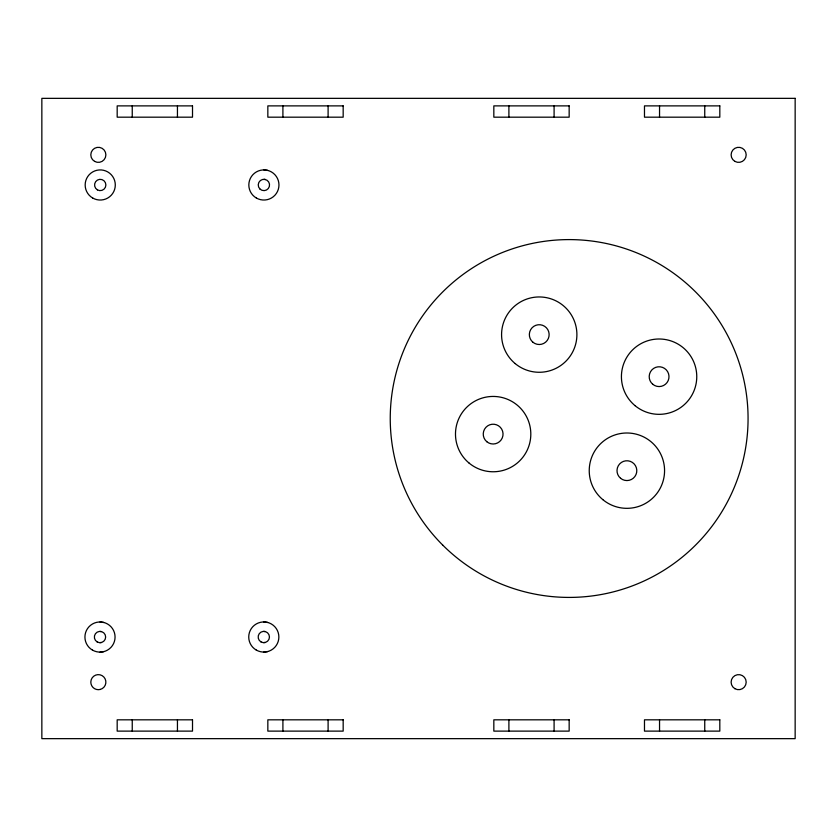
<?xml version="1.0" encoding="UTF-8"?>
<svg xmlns="http://www.w3.org/2000/svg" width="837" height="837" viewBox="0 0 837 837"><rect width="100%" height="100%" fill="white"/><g stroke="black" fill="none" stroke-linecap="round" stroke-linejoin="round"><path stroke-width="1.26" d="M100.001 642.701L101.455 642.502M100.001 652.117L103.893 651.594M263.801 642.659L265.266 642.471M263.801 652.075L267.704 651.563M263.896 169.911L267.798 170.424M263.896 179.327L265.36 179.516M263.801 621.943L267.704 622.456M263.801 631.36L265.266 631.558M100.001 621.985L103.893 622.498M100.001 631.401L101.455 631.59M704.744 105.88L704.744 117.18M704.744 719.82L704.744 731.119M659.546 105.88L659.546 117.18M659.546 719.82L659.546 731.119M554.094 105.88L554.094 117.18M554.094 719.82L554.094 731.119M508.896 105.88L508.896 117.18M508.896 719.82L508.896 731.119M328.104 105.88L328.104 117.18M328.104 719.82L328.104 731.119M282.906 105.88L282.906 117.18M282.906 719.82L282.906 731.119M177.444 105.88L177.444 117.18M177.444 719.82L177.444 731.119M132.246 105.88L132.246 117.18M132.246 719.82L132.246 731.119M100.178 689.458L98.232 689.688A7.533 7.533 0 0 1 91.045 683.986L90.814 682.04A7.533 7.533 0 0 1 97.814 674.643A7.533 7.533 0 0 1 105.786 680.962A7.533 7.533 0 0 1 100.178 689.458M795.15 98.347L41.85 98.347L41.85 738.652L795.15 738.652L795.15 98.347M192.51 105.88L117.18 105.88L117.18 117.18L192.51 117.18L192.51 105.88M343.17 105.88L267.84 105.88L267.84 117.18L343.17 117.18L343.17 105.88M569.16 105.88L493.83 105.88L493.83 117.18L569.16 117.18L569.16 105.88M719.81 105.88L644.48 105.88L644.48 117.18L719.82 117.18L719.81 105.88M192.51 719.82L117.18 719.82L117.18 731.119L192.51 731.119L192.51 719.82M343.17 719.82L267.84 719.82L267.84 731.119L343.17 731.119L343.17 719.82M569.16 719.82L493.83 719.82L493.83 731.119L569.16 731.119L569.16 719.82M719.81 719.82L644.48 719.82L644.48 731.119L719.82 731.119L719.81 719.82M734.886 161.374A7.533 7.533 0 0 0 746.185 154.845A7.533 7.533 0 0 0 734.886 148.316A7.533 7.533 0 0 0 734.886 161.374M94.581 161.374A7.533 7.533 0 0 0 105.88 154.845A7.533 7.533 0 0 0 94.581 148.316A7.533 7.533 0 0 0 94.581 161.374M734.886 688.684A7.533 7.533 0 0 0 746.185 682.155A7.533 7.533 0 0 0 734.886 675.626A7.533 7.533 0 0 0 734.886 688.684M442.647 545.013A178.909 178.909 0 0 0 741.969 464.807A178.909 178.909 0 0 0 522.853 245.691A178.909 178.909 0 0 0 442.647 545.013M97.406 189.873A5.65 5.65 0 0 0 105.88 184.977A5.65 5.65 0 0 0 97.406 180.081A5.65 5.65 0 0 0 97.406 189.873M92.698 198.024A15.066 15.066 0 0 0 115.297 184.977A15.066 15.066 0 0 0 92.698 171.93A15.066 15.066 0 0 0 92.698 198.024M256.363 198.024A15.066 15.066 0 0 0 278.962 184.977A15.066 15.066 0 0 0 256.363 171.93A15.066 15.066 0 0 0 256.363 198.024M259.899 188.974A5.65 5.65 0 0 0 269.357 186.442A5.65 5.65 0 0 0 262.431 179.516A5.65 5.65 0 0 0 259.899 188.974M92.468 650.098A15.066 15.066 0 0 0 115.067 637.051A15.066 15.066 0 0 0 92.468 623.994A15.066 15.066 0 0 0 92.468 650.098M97.176 641.937A5.65 5.65 0 0 0 105.65 637.051A5.65 5.65 0 0 0 97.176 632.155A5.65 5.65 0 0 0 97.176 641.937M256.268 650.056A15.066 15.066 0 0 0 278.867 637.009A15.066 15.066 0 0 0 256.268 623.963A15.066 15.066 0 0 0 256.268 650.056M260.977 641.906A5.65 5.65 0 0 0 269.451 637.009A5.65 5.65 0 0 0 260.977 632.123A5.65 5.65 0 0 0 260.977 641.906M469.065 463.06A37.665 37.665 0 0 0 530.271 440.482A37.665 37.665 0 0 0 480.103 398.768A37.665 37.665 0 0 0 469.065 463.06M486.81 441.716A9.908 9.908 0 0 0 502.901 435.774A9.908 9.908 0 0 0 489.718 424.809A9.908 9.908 0 0 0 486.81 441.716M515.153 363.572A37.665 37.665 0 0 0 576.358 340.983A37.665 37.665 0 0 0 526.201 299.28A37.665 37.665 0 0 0 515.153 363.572M532.907 342.228A9.908 9.908 0 0 0 548.999 336.286A9.908 9.908 0 0 0 535.806 325.321A9.908 9.908 0 0 0 532.907 342.228M635.011 405.631A37.665 37.665 0 0 0 696.217 383.043A37.665 37.665 0 0 0 646.049 341.329A37.665 37.665 0 0 0 635.011 405.631M652.755 384.277A9.908 9.908 0 0 0 668.857 378.345A9.908 9.908 0 0 0 655.664 367.38A9.908 9.908 0 0 0 652.755 384.277M602.818 499.626A37.665 37.665 0 0 0 664.023 477.038A37.665 37.665 0 0 0 613.866 435.324A37.665 37.665 0 0 0 602.818 499.626M620.573 478.283A9.908 9.908 0 0 0 636.664 472.34A9.908 9.908 0 0 0 623.471 461.375A9.908 9.908 0 0 0 620.573 478.283"/></g></svg>
